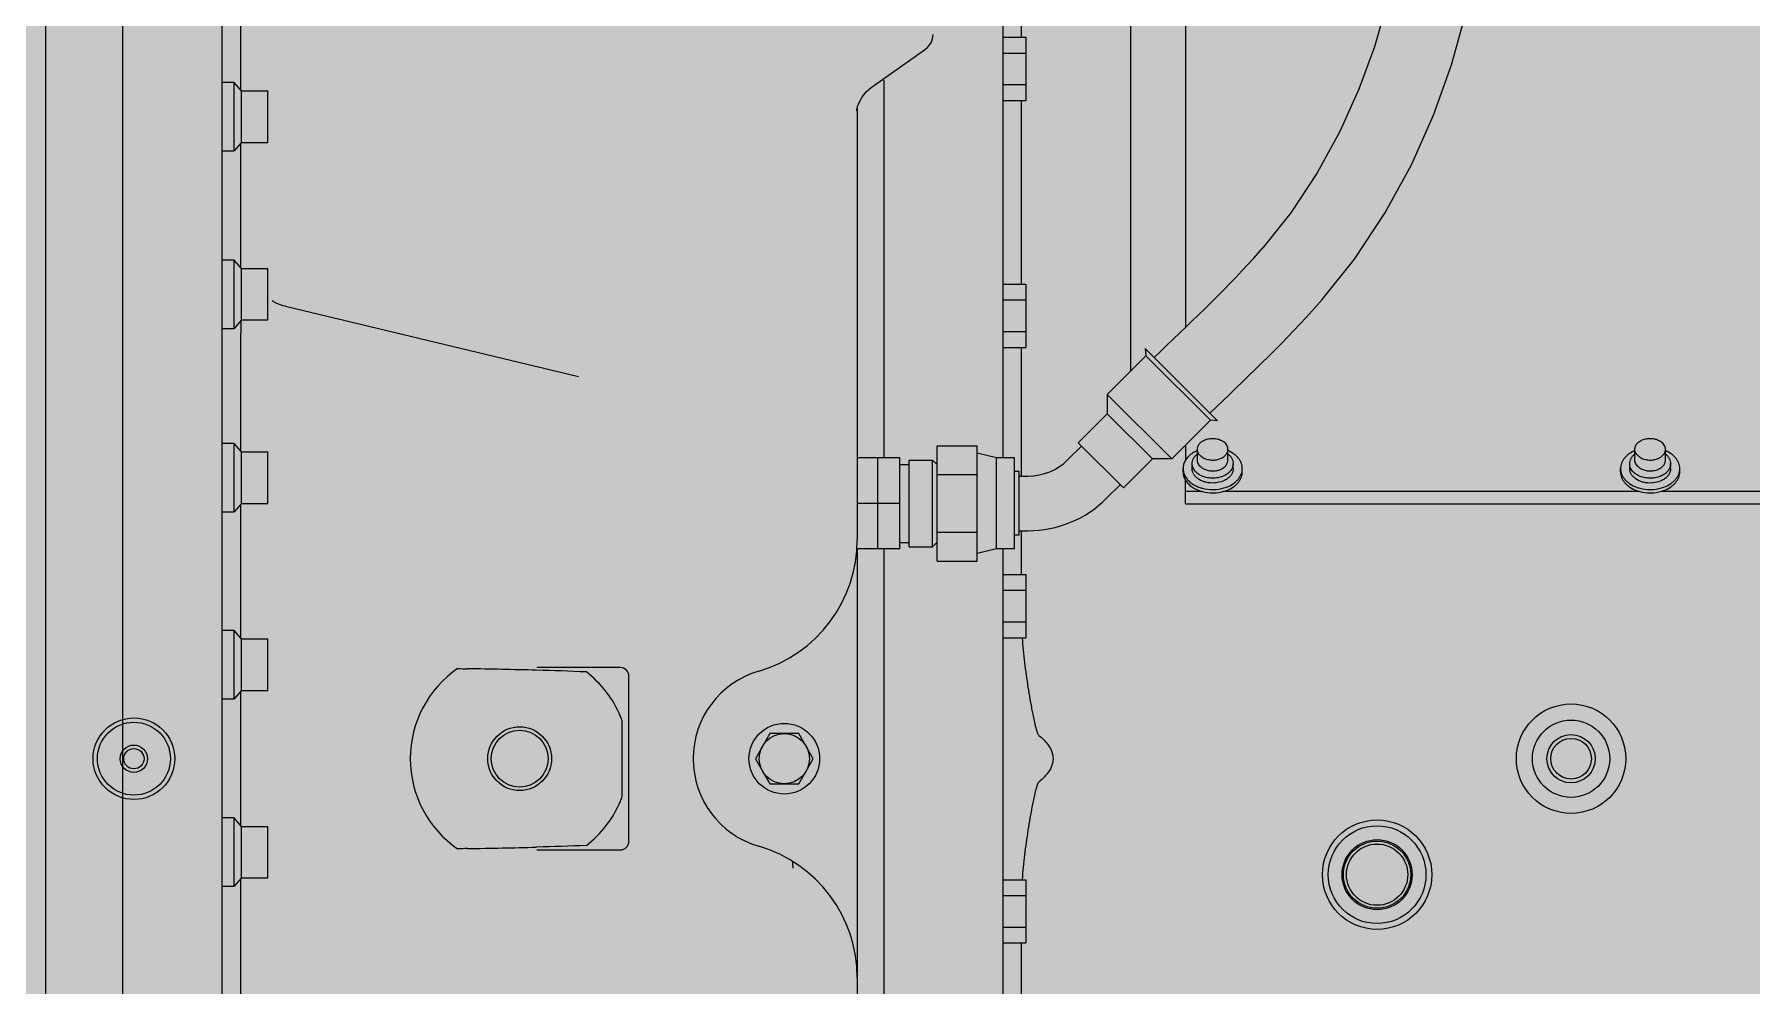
# Model space of a CAD drawing. Extents: x -18489 to 27370, y -8745 to 11880.
# Drawn here: x -14551.6 to -14491.8, y 2497.9 to 2531 of the extents above; entities that cross this region are included whole.
import ezdxf

# ---------------------------------------------------------------- set-up
doc = ezdxf.new("R2010")
doc.units = 0
doc.header["$LTSCALE"] = 100
for name, color, linetype in [('188K-SM-03-F10-MECH-EQ-Y2257103$0$0 Xref', 8, 'Continuous'), ('188K-SM-03-F10-MECH-EQ-Y2257103$0$M-EQU-FOUNDATION', 8, 'Continuous'), ('188K-SM-03-F10-MECH-EQ-Y2257103$0$Micron CUP L10 HVAC EQU$0$M-MECH-EQU', 136, 'Continuous'), ('188K-SM-03-F10-MECH-EQ-Y2257103$0$Micron CUP L10 HVAC EQU$0$M-PHASE1 AREA', 252, 'Continuous')]:
    doc.layers.add(name, color=color, linetype=linetype)

# ---------------------------------------------------------------- blocks, each defined once
blk = doc.blocks.new('188K-SM-03-F10-MECH-EQ-Y2257103$0$Micron CUP L10 HVAC EQU$0$A$C0c53ceb0')
at = {"layer": '188K-SM-03-F10-MECH-EQ-Y2257103$0$Micron CUP L10 HVAC EQU$0$M-PHASE1 AREA'}
for p, q in [((15946.39442, 14421.94945), (15946.39442, 17666.53668)), ((15919.49876, 15223.37491), (15919.49876, 16544.13405)), ((15980.90207, 15277.66761), (15980.90207, 16489.24129)), ((16252.6498, 15988.11919), (16252.6498, 16238.68024)), ((16297.05303, 16181.28796), (16297.05303, 16018.2902)), ((16316.08298, 16177.80241), (16316.08298, 16033.42063)), ((16258.99312, 16174.84077), (16258.99312, 16134.42179)), ((15987.24539, 16156.36642), (15987.24539, 16116.18421)), ((16386.13569, 16145.7243), (16381.88717, 16131.10208)), ((16408.66062, 16124.84217), (16413.51866, 16142.34329)), ((16206.7524, 16116.90447), (16225.61046, 16130.23913)), ((16252.6498, 16134.42179), (16260.56626, 16134.42179)), ((16260.56626, 16134.42179), (16260.56626, 16112.44789)), ((16381.88717, 16131.10208), (16376.49456, 16116.33819)), ((16252.6498, 16128.92832), (16260.56626, 16128.92832)), ((16402.41696, 16107.35235), (16408.66062, 16124.84217)), ((15985.11403, 16118.69232), (15980.90207, 16118.69232)), ((15985.11403, 16094.89219), (15985.11403, 16118.69232)), ((15987.62599, 16115.73633), (15985.11403, 16118.69232)), ((16211.29137, 15988.11919), (16211.29137, 16119.49429)), ((16252.6498, 16117.94137), (16260.56626, 16117.94137)), ((15987.62599, 16097.84818), (15987.62599, 16115.73633)), ((15987.62599, 16115.73633), (15996.76037, 16115.73633)), ((15996.76037, 16097.84818), (15996.76037, 16115.73633)), ((16202.04966, 16110.35129), (16202.65981, 16111.99313)), ((16202.65981, 16111.99313), (16203.68999, 16113.80494)), ((16203.68999, 16113.80494), (16205.16355, 16115.56954)), ((16205.16355, 16115.56954), (16206.75277, 16116.90473)), ((16252.6498, 16112.44789), (16260.56626, 16112.44789)), ((16258.99312, 16112.44789), (16258.99312, 16048.5079)), ((16376.49456, 16116.33819), (16369.9001, 16101.67137)), ((16201.74017, 16108.81524), (16201.78955, 16109.19534)), ((16201.74417, 16108.87534), (16201.74017, 16108.81524)), ((16201.78955, 16109.19534), (16202.04966, 16110.35129)), ((16201.90326, 16109.70069), (16201.90326, 15959.66935)), ((16394.73708, 16090.07648), (16402.41696, 16107.35235)), ((16369.9001, 16101.67137), (16361.97374, 16087.22877)), ((15980.90207, 16094.89219), (15985.11403, 16094.89219)), ((15987.62599, 16097.84818), (15985.11403, 16094.89219)), ((15987.24539, 16097.4003), (15987.24539, 16054.40911)), ((15987.62599, 16097.84818), (15996.76037, 16097.84818)), ((16385.53374, 16073.23204), (16394.73708, 16090.07648)), ((16361.97374, 16087.22877), (16352.76673, 16073.38978)), ((16352.76673, 16073.38978), (16343.00204, 16061.14149)), ((16374.90721, 16057.24324), (16385.53374, 16073.23204)), ((16339.8729, 16057.6054), (16343.0062, 16061.14613)), ((15985.11403, 16056.91722), (15980.90207, 16056.91722)), ((15985.11403, 16033.11709), (15985.11403, 16056.91722)), ((15987.62599, 16053.96123), (15985.11403, 16056.91722)), ((15987.62599, 16036.07308), (15987.62599, 16053.96123)), ((15987.62599, 16053.96123), (15996.76037, 16053.96123)), ((15996.76037, 16036.07308), (15996.76037, 16053.96123)), ((16363.68925, 16043.17011), (16374.90721, 16057.24324)), ((16252.6498, 16048.5079), (16260.56626, 16048.5079)), ((16260.56626, 16048.5079), (16260.56626, 16026.534)), ((15998.60711, 16042.50677), (15998.25476, 16042.72048)), ((15999.99134, 16041.80412), (15998.60711, 16042.50677)), ((16002.16842, 16041.01534), (15999.99134, 16041.80412)), ((16002.91495, 16040.81896), (16002.16842, 16041.01534)), ((16002.91048, 16040.81997), (16104.91487, 16016.37891)), ((16252.6498, 16043.01442), (16260.56626, 16043.01442)), ((16360.19435, 16039.22059), (16363.68511, 16043.16549)), ((15987.62599, 16036.07308), (15985.11403, 16033.11709)), ((15987.38958, 16035.95751), (15987.24539, 16026.78324)), ((15987.62599, 16036.07308), (15996.76037, 16036.07308)), ((15980.90207, 16033.11709), (15985.11403, 16033.11709)), ((16252.6498, 16032.02747), (16260.56626, 16032.02747)), ((15987.24539, 16026.80694), (15987.24539, 15990.60199)), ((16252.6498, 16026.534), (16260.56626, 16026.534)), ((16258.99312, 16026.534), (16258.99312, 15981.77587)), ((16302.38159, 16023.61876), (16288.92538, 16010.16255)), ((16302.15732, 16026.08573), (16302.38159, 16023.61876)), ((16327.27557, 16000.96747), (16302.15732, 16026.08573)), ((16324.8086, 16001.19174), (16302.38159, 16023.61876)), ((16288.92538, 16010.16255), (16288.92538, 16003.43444)), ((16311.35239, 15987.73553), (16288.92538, 16010.16255)), ((16278.82425, 15993.33332), (16288.92538, 16003.43444)), ((16304.62429, 15987.73553), (16288.92538, 16003.43444)), ((16324.8086, 16001.19174), (16311.35239, 15987.73553)), ((16327.27557, 16000.96747), (16324.8086, 16001.19174)), ((15985.11403, 15993.1101), (15980.90207, 15993.1101)), ((15985.11403, 15969.30997), (15985.11403, 15993.1101)), ((15987.62599, 15990.15412), (15985.11403, 15993.1101)), ((16229.71236, 15992.33039), (16243.66766, 15992.33039)), ((16229.71236, 15952.1914), (16229.71236, 15992.33039)), ((16243.66766, 15952.1914), (16243.66766, 15992.33039)), ((16275.22332, 15987.48969), (16279.9456, 15992.21197)), ((16294.52316, 15977.63441), (16278.82425, 15993.33332)), ((16316.08298, 15992.46612), (16316.08298, 15987.14114)), ((15987.62599, 15972.26596), (15987.62599, 15990.15412)), ((15987.62599, 15990.15412), (15996.76037, 15990.15412)), ((15996.76037, 15972.26596), (15996.76037, 15990.15412)), ((16216.772, 15988.11919), (16201.90326, 15988.11919)), ((16208.90628, 15988.11919), (16208.90628, 15956.4026)), ((16216.772, 15956.4026), (16216.772, 15988.11919)), ((16216.772, 15985.82291), (16219.94366, 15985.82291)), ((16219.94366, 15987.32627), (16228.13288, 15987.32627)), ((16219.94366, 15957.19552), (16219.94366, 15987.32627)), ((16228.13288, 15957.19551), (16228.13288, 15987.32627)), ((16228.13288, 15987.32627), (16229.71236, 15985.74679)), ((16250.32815, 15988.11919), (16243.66766, 15989.70502)), ((16256.67147, 15988.11919), (16250.32815, 15988.11919)), ((16250.32815, 15956.4026), (16250.32815, 15988.11919)), ((16256.67147, 15956.4026), (16256.67147, 15988.11919)), ((16304.62429, 15987.73553), (16294.52316, 15977.63441)), ((16311.35239, 15987.73553), (16304.62429, 15987.73553)), ((16318.46807, 15984.37601), (16318.46807, 15986.08047)), ((16320.26957, 15987.33638), (16320.26957, 15991.10412)), ((16330.92634, 15987.33638), (16330.92634, 15991.10412)), ((16332.72784, 15984.37601), (16332.72784, 15986.08047)), ((16470.70769, 15984.37601), (16470.70769, 15986.08047)), ((16472.50919, 15987.33638), (16472.50919, 15991.10412)), ((16483.16597, 15987.33638), (16483.16597, 15991.10412)), ((16484.96747, 15984.37601), (16484.96747, 15986.08047)), ((16229.71236, 15982.29564), (16243.66766, 15982.29564)), ((16258.25729, 15983.3617), (16256.67147, 15983.3617)), ((16258.25729, 15961.16009), (16258.25729, 15983.3617)), ((16258.25729, 15981.77587), (16261.42895, 15981.77587)), ((16315.29006, 15983.20981), (16315.29006, 15984.37601)), ((16316.08298, 15972.08601), (16316.08298, 15980.44468)), ((16335.90585, 15983.20981), (16335.90585, 15984.37601)), ((16467.52969, 15983.20981), (16467.52969, 15984.37601)), ((16488.14547, 15983.20981), (16488.14547, 15984.37601)), ((16288.67953, 15974.03348), (16293.40181, 15978.75576)), ((16316.08298, 15976.57141), (16321.34733, 15976.57141)), ((16329.84858, 15976.57141), (16473.58696, 15976.57141)), ((16482.0882, 15976.57141), (16625.82658, 15976.57141)), ((15980.90207, 15969.30997), (15985.11403, 15969.30997)), ((15987.62599, 15972.26596), (15985.11403, 15969.30997)), ((15987.24539, 15971.81808), (15987.24539, 15925.56538)), ((15987.62599, 15972.26596), (15996.76037, 15972.26596)), ((16216.772, 15972.26089), (16201.90326, 15972.26089)), ((16316.08298, 15972.08601), (16639.59218, 15972.08601)), ((16229.71236, 15962.22615), (16243.66766, 15962.22615)), ((16258.25729, 15962.74592), (16261.42895, 15962.74592)), ((16258.99312, 15962.74592), (16258.99312, 15947.52228)), ((16216.772, 15956.4026), (16201.78642, 15956.4026)), ((16201.90326, 15956.4026), (16201.90326, 15657.17628)), ((16211.29137, 15647.4146), (16211.29137, 15956.4026)), ((16216.772, 15958.69888), (16219.94366, 15958.69888)), ((16219.94366, 15957.19551), (16228.13288, 15957.19551)), ((16228.13288, 15957.19551), (16229.71236, 15958.775)), ((16250.32815, 15956.4026), (16243.66766, 15954.81677)), ((16256.67147, 15956.4026), (16250.32815, 15956.4026)), ((16252.6498, 15589.58778), (16252.6498, 15956.4026)), ((16258.25729, 15961.16009), (16256.67147, 15961.16009)), ((16229.71236, 15952.1914), (16243.66766, 15952.1914)), ((16252.6498, 15947.52228), (16260.56626, 15947.52228)), ((16260.56626, 15947.52228), (16260.56626, 15925.54838)), ((16252.6498, 15942.0288), (16260.56626, 15942.0288)), ((15985.11403, 15928.07349), (15980.90207, 15928.07349)), ((15985.11403, 15904.27336), (15985.11403, 15928.07349)), ((15987.62599, 15925.1175), (15985.11403, 15928.07349)), ((16252.6498, 15931.04185), (16260.56626, 15931.04185)), ((15987.62599, 15925.1175), (15996.76037, 15925.1175)), ((15987.62599, 15907.22935), (15987.62599, 15925.1175)), ((15996.76037, 15907.22935), (15996.76037, 15925.1175)), ((16252.6498, 15925.54838), (16260.56626, 15925.54838)), ((16119.44013, 15915.17104), (16090.35648, 15915.17104)), ((16122.48492, 15854.78265), (16122.48492, 15912.12624)), ((15980.90207, 15904.27336), (15985.11403, 15904.27336)), ((15987.62599, 15907.22935), (15985.11403, 15904.27336)), ((15987.24539, 15906.78147), (15987.24539, 15860.36132)), ((15987.62599, 15907.22935), (15996.76037, 15907.22935)), ((16120.12787, 15870.26873), (16120.12787, 15896.64016)), ((16171.4943, 15892.17651), (16166.45862, 15883.45445)), ((16181.56567, 15892.17651), (16171.4943, 15892.17651)), ((16186.60136, 15883.45445), (16181.56567, 15892.17651)), ((16166.45862, 15883.45445), (16171.4943, 15874.73238)), ((16181.56567, 15874.73238), (16186.60136, 15883.45445)), ((16171.4943, 15874.73238), (16181.56567, 15874.73238)), ((15985.11403, 15862.86943), (15980.90207, 15862.86943)), ((15987.62599, 15859.91345), (15985.11403, 15862.86943)), ((15985.11403, 15839.0693), (15985.11403, 15862.86943)), ((15987.62599, 15859.91345), (15996.76037, 15859.91345)), ((15987.62599, 15842.02529), (15987.62599, 15859.91345)), ((15996.76037, 15842.02529), (15996.76037, 15859.91345)), ((16090.35648, 15851.73786), (16119.44013, 15851.73786)), ((15980.90207, 15839.0693), (15985.11403, 15839.0693)), ((15987.62599, 15842.02529), (15985.11403, 15839.0693)), ((15987.24539, 15841.57741), (15987.24539, 15795.32177)), ((15987.62599, 15842.02529), (15996.76037, 15842.02529)), ((16252.6498, 15841.36051), (16260.56626, 15841.36051)), ((16260.56626, 15841.36051), (16260.56626, 15819.38662)), ((16252.6498, 15835.86704), (16260.56626, 15835.86704)), ((16252.6498, 15824.88009), (16260.56626, 15824.88009)), ((16252.6498, 15819.38662), (16260.56626, 15819.38662)), ((16258.99312, 15819.38662), (16258.99312, 15740.3749))]:
    blk.add_line(p, q, dxfattribs=at)
for centre, radius in [((16450.30758, 15883.45445), 19.02995), ((15950.20041, 15883.45445), 14.20903), ((16450.30758, 15883.45445), 13.44783), ((15950.20041, 15883.45445), 12.68664), ((16084.42502, 15883.45445), 11.10081), ((16084.42502, 15883.45445), 9.90826), ((16176.52999, 15883.45445), 12.29335), ((16176.52999, 15883.45445), 8.72206), ((16450.30758, 15883.45445), 8.39855), ((16450.30758, 15883.45445), 7.07914), ((15950.20041, 15883.45445), 4.75749), ((15950.20041, 15883.45445), 3.52688), ((16382.81468, 15843.11095), 19.02995), ((16382.81468, 15843.11095), 17.00009), ((16382.81468, 15843.11095), 12.17917), ((16382.81468, 15843.11095), 11.69708), ((16382.81468, 15843.11095), 10.65677)]:
    blk.add_circle(centre, radius, dxfattribs=at)
for centre, radius, start, end in [((16221.95236, 16135.41682), 6.33911, 305.16573425, 0.01456027), ((16261.42895, 16001.28405), 19.50818, 270, 315), ((16323.67877, 15987.0726), 5.51914, 225.28058994, 225.62435176), ((16323.74371, 15987.13937), 5.61228, 225.62720293, 226.99342996), ((16324.44838, 15986.31929), 6.74451, 234.75559581, 237.51841507), ((16327.15407, 15987.47522), 6.06149, 308.88863997, 309.85627154), ((16327.29782, 15987.30548), 5.83906, 309.84087528, 312.67667153), ((16475.91839, 15987.0726), 5.51914, 225.28058993, 225.62435177), ((16475.98333, 15987.13937), 5.61228, 225.62720293, 226.99342996), ((16476.68801, 15986.31929), 6.74451, 234.75559581, 237.51841507), ((16479.3937, 15987.47522), 6.06149, 308.88863997, 309.85627154), ((16479.53744, 15987.30548), 5.83906, 309.84087528, 312.67667153), ((16261.42895, 16001.28405), 38.53814, 270, 315), ((16325.1001, 15988.32211), 12.33701, 249.74562475, 250.06371566), ((16154.20151, 15959.66935), 47.70175, 286.32886182, 0), ((16084.42502, 15883.45445), 38.05991, 124.50924522, 235.49085535), ((16068.94535, 16092.39444), 177.68146, 268.03814755, 269.12821169), ((16034.93851, 13849.87514), 2065.09568, 88.46293326, 89.13145792), ((16119.44013, 15912.12624), 3.04479, 0, 90), ((16084.42502, 15883.45445), 38.05991, 22.76582081, 52.41421035), ((16176.52999, 15883.45445), 31.71659, 106.32886182, 253.67113818), ((16084.43124, 15883.4569), 38.05322, 20.26988978, 22.76604023), ((16084.42502, 15883.45445), 38.05991, 307.58578965, 337.23417919), ((16084.43991, 15883.44857), 38.0439, 337.23365402, 339.73041597), ((16119.44013, 15854.78265), 3.04479, 270, 0), ((16068.97183, 15673.57869), 178.61754, 90.87269468, 91.96004899), ((16034.94583, 17916.79179), 2064.85361, 270.86870216, 271.53704385), ((16154.20151, 15807.23954), 47.70175, 0, 73.67113818), ((16160.54483, 15845.39454), 19.02995, 0, 7.12726328)]:
    blk.add_arc(centre, radius, start, end, dxfattribs=at)
for points in [[(16305.22166, 16023.02136), (16317.01459, 16034.30115), (16328.9508, 16045.48042), (16339.87284, 16057.60544)], [(16324.60465, 16003.63831), (16336.72914, 16015.23185), (16348.9662, 16026.75692), (16360.19415, 16039.22073)], [(16107.6396, 15913.61467), (16101.87305, 15913.88405), (16096.1026, 15914.06929), (16090.33193, 15914.22776)], [(16107.6396, 15853.29422), (16101.87305, 15853.02484), (16096.1026, 15852.83961), (16090.33193, 15852.68113)]]:
    blk.add_open_spline(points, degree=3, dxfattribs=at)
for points, knots in [([(16320.26958, 15991.10412), (16320.26959, 15991.2894), (16320.30912, 15991.66497), (16320.48475, 15992.21192), (16320.77182, 15992.73306), (16321.16295, 15993.21696), (16321.64903, 15993.65393), (16322.42496, 15994.17254), (16323.5712, 15994.64641), (16325.07938, 15994.90751), (16326.6303, 15994.8547), (16328.09687, 15994.49251), (16328.9797, 15994.04125), (16329.36569, 15993.76831)], [0, 0, 0, 0, 0.049795449, 0.100634836, 0.153414454, 0.208780421, 0.26708731, 0.32840486, 0.458903838, 0.596902926, 0.736900947, 0.872946922, 1, 1, 1, 1]), ([(16330.92633, 15991.10412), (16330.92635, 15991.3515), (16330.85455, 15991.85781), (16330.54035, 15992.5763), (16330.03664, 15993.23225), (16329.60376, 15993.59997), (16329.36569, 15993.76831)], [0, 0, 0, 0, 0.231738866, 0.471897168, 0.72686456, 1, 1, 1, 1]), ([(16472.5092, 15991.10412), (16472.50922, 15991.2894), (16472.54875, 15991.66497), (16472.72437, 15992.21192), (16473.01144, 15992.73306), (16473.40257, 15993.21696), (16473.88865, 15993.65393), (16474.66459, 15994.17254), (16475.81083, 15994.64641), (16477.319, 15994.90751), (16478.86993, 15994.8547), (16480.33649, 15994.49251), (16481.21932, 15994.04125), (16481.60532, 15993.76831)], [0, 0, 0, 0, 0.049795449, 0.100634836, 0.153414454, 0.20878042, 0.26708731, 0.32840486, 0.458903838, 0.596902926, 0.736900947, 0.872946922, 1, 1, 1, 1]), ([(16483.16596, 15991.10412), (16483.16597, 15991.3515), (16483.09418, 15991.85781), (16482.77998, 15992.5763), (16482.27627, 15993.23225), (16481.84339, 15993.59997), (16481.60532, 15993.76831)], [0, 0, 0, 0, 0.231738866, 0.471897168, 0.72686456, 1, 1, 1, 1]), ([(16316.06385, 15987.1467), (16315.93841, 15986.93085), (16315.71562, 15986.48917), (16315.47102, 15985.79661), (16315.32311, 15985.08997), (16315.29006, 15984.61305), (16315.29006, 15984.37601)], [0, 0, 0, 0, 0.257512723, 0.508724866, 0.755506666, 1, 1, 1, 1]), ([(16320.26122, 15990.61187), (16319.80381, 15990.41615), (16318.93393, 15989.97693), (16317.76584, 15989.16184), (16316.79238, 15988.22431), (16316.27691, 15987.51328), (16316.06385, 15987.1467)], [0, 0, 0, 0, 0.269931631, 0.526826294, 0.769963352, 1, 1, 1, 1]), ([(16318.46807, 15986.08047), (16318.46806, 15986.38587), (16318.54935, 15987.00895), (16318.90692, 15987.90118), (16319.48401, 15988.72779), (16319.98473, 15989.20303), (16320.26107, 15989.42359)], [0, 0, 0, 0, 0.233858872, 0.475016731, 0.729262571, 1, 1, 1, 1]), ([(16319.7953, 15983.15091), (16319.58719, 15983.357), (16319.21243, 15983.7923), (16318.78757, 15984.52066), (16318.52688, 15985.28962), (16318.46809, 15985.81945), (16318.46807, 15986.08047)], [0, 0, 0, 0, 0.266460067, 0.519561979, 0.762529675, 1, 1, 1, 1]), ([(16321.83022, 15988.43992), (16321.59215, 15988.60826), (16321.15927, 15988.97598), (16320.65556, 15989.63194), (16320.34136, 15990.35043), (16320.26956, 15990.85674), (16320.26958, 15991.10412)], [0, 0, 0, 0, 0.27313544, 0.528102832, 0.768261134, 1, 1, 1, 1]), ([(16321.83022, 15984.67219), (16321.59215, 15984.84052), (16321.15927, 15985.20825), (16320.65556, 15985.8642), (16320.34136, 15986.58269), (16320.26956, 15987.089), (16320.26958, 15987.33638)], [0, 0, 0, 0, 0.273135441, 0.528102832, 0.768261134, 1, 1, 1, 1]), ([(16321.83022, 15988.43992), (16322.21621, 15988.16699), (16323.09904, 15987.71572), (16324.56561, 15987.35353), (16326.11653, 15987.30073), (16327.62471, 15987.56182), (16328.77095, 15988.0357), (16329.54688, 15988.5543), (16330.03296, 15988.99127), (16330.42409, 15989.47518), (16330.71116, 15989.99632), (16330.88679, 15990.54327), (16330.92632, 15990.91884), (16330.92633, 15991.10412)], [0, 0, 0, 0, 0.127053078, 0.263099053, 0.403097074, 0.541096163, 0.67159514, 0.73291269, 0.79121958, 0.846585546, 0.899365164, 0.950204551, 1, 1, 1, 1]), ([(16321.83022, 15984.67219), (16322.21621, 15984.39925), (16323.09904, 15983.94798), (16324.56561, 15983.5858), (16326.11653, 15983.53299), (16327.62471, 15983.79409), (16328.77095, 15984.26796), (16329.54688, 15984.78657), (16330.03296, 15985.22353), (16330.42409, 15985.70744), (16330.71116, 15986.22858), (16330.88679, 15986.77553), (16330.92632, 15987.1511), (16330.92633, 15987.33638)], [0, 0, 0, 0, 0.127053078, 0.263099053, 0.403097074, 0.541096162, 0.67159514, 0.73291269, 0.791219579, 0.846585546, 0.899365164, 0.950204551, 1, 1, 1, 1]), ([(16335.90585, 15984.37601), (16335.90585, 15984.68822), (16335.8481, 15985.31908), (16335.5908, 15986.24479), (16335.16794, 15987.13786), (16334.58773, 15987.98312), (16333.86041, 15988.76738), (16332.68859, 15989.7341), (16331.66053, 15990.30129), (16330.93469, 15990.61187)], [0, 0, 0, 0, 0.111041272, 0.223864441, 0.340057107, 0.460865279, 0.587115231, 0.719198405, 1, 1, 1, 1]), ([(16330.94347, 15989.41666), (16331.21859, 15989.19623), (16331.71707, 15988.7216), (16332.29125, 15987.89653), (16332.647, 15987.00649), (16332.72782, 15986.38508), (16332.72784, 15986.08047)], [0, 0, 0, 0, 0.27071122, 0.524907514, 0.766088143, 1, 1, 1, 1]), ([(16332.72784, 15986.08047), (16332.72785, 15985.80502), (16332.66214, 15985.24503), (16332.37166, 15984.43559), (16331.89961, 15983.67403), (16331.48541, 15983.22432), (16331.25589, 15983.01265)], [0, 0, 0, 0, 0.236311373, 0.47868463, 0.732142065, 1, 1, 1, 1]), ([(16472.50085, 15990.61187), (16471.775, 15990.30129), (16470.74694, 15989.7341), (16469.57512, 15988.76738), (16468.84781, 15987.98312), (16468.2676, 15987.13786), (16467.84474, 15986.24479), (16467.58744, 15985.31908), (16467.52969, 15984.68822), (16467.52969, 15984.37601)], [0, 0, 0, 0, 0.280801595, 0.412884769, 0.539134721, 0.659942893, 0.776135559, 0.888958728, 1, 1, 1, 1]), ([(16470.7077, 15986.08047), (16470.70768, 15986.38587), (16470.78898, 15987.00895), (16471.14655, 15987.90118), (16471.72363, 15988.72779), (16472.22435, 15989.20303), (16472.50069, 15989.42359)], [0, 0, 0, 0, 0.233858872, 0.475016731, 0.729262571, 1, 1, 1, 1]), ([(16472.03493, 15983.15091), (16471.82682, 15983.357), (16471.45206, 15983.7923), (16471.0272, 15984.52066), (16470.76651, 15985.28962), (16470.70771, 15985.81945), (16470.7077, 15986.08047)], [0, 0, 0, 0, 0.266460067, 0.519561979, 0.762529675, 1, 1, 1, 1]), ([(16474.06984, 15988.43992), (16473.83177, 15988.60826), (16473.39889, 15988.97598), (16472.89518, 15989.63194), (16472.58098, 15990.35043), (16472.50918, 15990.85674), (16472.5092, 15991.10412)], [0, 0, 0, 0, 0.27313544, 0.528102832, 0.768261134, 1, 1, 1, 1]), ([(16474.06984, 15984.67219), (16473.83177, 15984.84052), (16473.39889, 15985.20825), (16472.89518, 15985.8642), (16472.58098, 15986.58269), (16472.50918, 15987.089), (16472.5092, 15987.33638)], [0, 0, 0, 0, 0.273135441, 0.528102832, 0.768261134, 1, 1, 1, 1]), ([(16474.06984, 15988.43992), (16474.45583, 15988.16699), (16475.33867, 15987.71572), (16476.80523, 15987.35353), (16478.35616, 15987.30073), (16479.86433, 15987.56182), (16481.01057, 15988.0357), (16481.7865, 15988.5543), (16482.27259, 15988.99127), (16482.66372, 15989.47518), (16482.95079, 15989.99632), (16483.12641, 15990.54327), (16483.16594, 15990.91884), (16483.16596, 15991.10412)], [0, 0, 0, 0, 0.127053078, 0.263099053, 0.403097074, 0.541096163, 0.67159514, 0.73291269, 0.79121958, 0.846585546, 0.899365164, 0.950204551, 1, 1, 1, 1]), ([(16474.06984, 15984.67219), (16474.45583, 15984.39925), (16475.33867, 15983.94798), (16476.80523, 15983.5858), (16478.35616, 15983.53299), (16479.86433, 15983.79409), (16481.01057, 15984.26796), (16481.7865, 15984.78657), (16482.27259, 15985.22353), (16482.66372, 15985.70744), (16482.95079, 15986.22858), (16483.12641, 15986.77553), (16483.16594, 15987.1511), (16483.16596, 15987.33638)], [0, 0, 0, 0, 0.127053078, 0.263099053, 0.403097074, 0.541096162, 0.67159514, 0.73291269, 0.791219579, 0.846585546, 0.899365164, 0.950204551, 1, 1, 1, 1]), ([(16488.14547, 15984.37601), (16488.14547, 15984.68822), (16488.08772, 15985.31908), (16487.83042, 15986.24479), (16487.40756, 15987.13786), (16486.82735, 15987.98312), (16486.10004, 15988.76738), (16484.92822, 15989.7341), (16483.90016, 15990.30129), (16483.17431, 15990.61187)], [0, 0, 0, 0, 0.111041272, 0.223864441, 0.340057107, 0.460865279, 0.587115231, 0.719198405, 1, 1, 1, 1]), ([(16483.1831, 15989.41666), (16483.45822, 15989.19623), (16483.9567, 15988.7216), (16484.53087, 15987.89653), (16484.88663, 15987.00649), (16484.96744, 15986.38508), (16484.96746, 15986.08047)], [0, 0, 0, 0, 0.27071122, 0.524907514, 0.766088143, 1, 1, 1, 1]), ([(16484.96746, 15986.08047), (16484.96747, 15985.80502), (16484.90176, 15985.24503), (16484.61128, 15984.43559), (16484.13924, 15983.67403), (16483.72503, 15983.22432), (16483.49551, 15983.01265)], [0, 0, 0, 0, 0.236311373, 0.47868463, 0.732142065, 1, 1, 1, 1]), ([(16315.29006, 15984.37601), (16315.29006, 15984.13898), (16315.32311, 15983.66205), (16315.47102, 15982.95542), (16315.71562, 15982.26285), (16315.93841, 15981.82118), (16316.06385, 15981.60533)], [0, 0, 0, 0, 0.244493334, 0.491275134, 0.742487277, 1, 1, 1, 1]), ([(16315.29006, 15983.20981), (16315.29006, 15982.97277), (16315.32311, 15982.49585), (16315.47102, 15981.78921), (16315.71562, 15981.09665), (16315.93841, 15980.65497), (16316.06385, 15980.43912)], [0, 0, 0, 0, 0.244493334, 0.491275134, 0.742487277, 1, 1, 1, 1]), ([(16316.06385, 15981.60533), (16316.29864, 15981.20135), (16316.87719, 15980.42032), (16317.98297, 15979.4087), (16319.3163, 15978.55035), (16320.30827, 15978.10638), (16320.82916, 15977.91416)], [0, 0, 0, 0, 0.228329103, 0.471045062, 0.728675928, 1, 1, 1, 1]), ([(16316.06385, 15980.43912), (16316.29864, 15980.03515), (16316.87719, 15979.25412), (16317.98297, 15978.2425), (16319.3163, 15977.38415), (16320.30827, 15976.94017), (16320.82916, 15976.74796)], [0, 0, 0, 0, 0.228329103, 0.471045062, 0.728675928, 1, 1, 1, 1]), ([(16320.55636, 15980.81107), (16320.2378, 15981.03632), (16319.65856, 15981.52837), (16318.98457, 15982.4061), (16318.56412, 15983.3675), (16318.46809, 15984.04499), (16318.46807, 15984.37601)], [0, 0, 0, 0, 0.273138985, 0.528101816, 0.76826059, 1, 1, 1, 1]), ([(16320.55636, 15982.51552), (16320.49923, 15982.55592), (16320.27718, 15982.71835), (16320.06568, 15982.89531), (16319.91567, 15983.03525)], [0, 0, 0, 0, 0.254324237, 1, 1, 1, 1]), ([(16322.13694, 15981.67271), (16321.99353, 15981.72901), (16321.44323, 15981.96278), (16320.91873, 15982.25929), (16320.55636, 15982.51552)], [0, 0, 0, 0, 0.257701899, 1, 1, 1, 1]), ([(16323.29241, 15979.60529), (16323.06742, 15979.65966), (16322.20848, 15979.9013), (16321.38383, 15980.27491), (16320.82639, 15980.62987)], [0, 0, 0, 0, 0.259403393, 1, 1, 1, 1]), ([(16329.04, 15981.66529), (16328.50127, 15981.45531), (16327.36057, 15981.14075), (16325.58716, 15980.9862), (16323.81442, 15981.14451), (16322.67483, 15981.46152), (16322.13694, 15981.67271)], [0, 0, 0, 0, 0.246137616, 0.500095833, 0.754005293, 1, 1, 1, 1]), ([(16330.36502, 15980.62699), (16330.1436, 15980.48621), (16329.18499, 15979.95078), (16328.11706, 15979.62181), (16327.29521, 15979.47935)], [0, 0, 0, 0, 0.23929935, 1, 1, 1, 1]), ([(16330.95953, 15982.75715), (16330.82152, 15982.64584), (16330.22727, 15982.2076), (16329.56221, 15981.86883), (16329.04, 15981.66529)], [0, 0, 0, 0, 0.240318239, 1, 1, 1, 1]), ([(16332.72784, 15984.37601), (16332.72785, 15984.02247), (16332.61767, 15983.29676), (16332.13783, 15982.27587), (16331.37344, 15981.35696), (16330.72212, 15980.85404), (16330.36502, 15980.62699)], [0, 0, 0, 0, 0.229878134, 0.469193344, 0.724849465, 1, 1, 1, 1]), ([(16330.36675, 15977.91416), (16331.16562, 15978.20895), (16332.30291, 15978.76698), (16333.60911, 15979.75369), (16334.42287, 15980.56592), (16335.07425, 15981.4507), (16335.55032, 15982.39265), (16335.8406, 15983.37384), (16335.90585, 15984.04452), (16335.90585, 15984.37601)], [0, 0, 0, 0, 0.282453329, 0.415182561, 0.541745185, 0.662447936, 0.77810747, 0.890044774, 1, 1, 1, 1]), ([(16330.36675, 15976.74796), (16331.16562, 15977.04275), (16332.30291, 15977.60078), (16333.60911, 15978.58748), (16334.42287, 15979.39971), (16335.07425, 15980.28449), (16335.55032, 15981.22644), (16335.8406, 15982.20764), (16335.90585, 15982.87832), (16335.90585, 15983.20981)], [0, 0, 0, 0, 0.282453329, 0.415182561, 0.541745185, 0.662447936, 0.77810747, 0.890044774, 1, 1, 1, 1]), ([(16467.52969, 15984.37601), (16467.52969, 15984.04452), (16467.59494, 15983.37384), (16467.88522, 15982.39265), (16468.36128, 15981.4507), (16469.01266, 15980.56592), (16469.82642, 15979.75369), (16471.13263, 15978.76698), (16472.26991, 15978.20895), (16473.06879, 15977.91416)], [0, 0, 0, 0, 0.109955226, 0.22189253, 0.337552064, 0.458254815, 0.584817439, 0.717546671, 1, 1, 1, 1]), ([(16467.52969, 15983.20981), (16467.52969, 15982.87832), (16467.59494, 15982.20764), (16467.88522, 15981.22644), (16468.36128, 15980.28449), (16469.01266, 15979.39971), (16469.82642, 15978.58748), (16471.13263, 15977.60078), (16472.26991, 15977.04275), (16473.06879, 15976.74796)], [0, 0, 0, 0, 0.109955226, 0.22189253, 0.337552064, 0.458254815, 0.584817439, 0.717546671, 1, 1, 1, 1]), ([(16472.79599, 15980.81107), (16472.47743, 15981.03632), (16471.89819, 15981.52837), (16471.2242, 15982.4061), (16470.80374, 15983.3675), (16470.70772, 15984.04499), (16470.7077, 15984.37601)], [0, 0, 0, 0, 0.273138985, 0.528101816, 0.76826059, 1, 1, 1, 1]), ([(16472.79599, 15982.51552), (16472.73886, 15982.55592), (16472.51681, 15982.71835), (16472.3053, 15982.89531), (16472.15529, 15983.03525)], [0, 0, 0, 0, 0.254324237, 1, 1, 1, 1]), ([(16474.37657, 15981.67271), (16474.23315, 15981.72901), (16473.68285, 15981.96278), (16473.15835, 15982.25929), (16472.79599, 15982.51552)], [0, 0, 0, 0, 0.257701899, 1, 1, 1, 1]), ([(16475.53204, 15979.60529), (16475.30704, 15979.65966), (16474.4481, 15979.9013), (16473.62345, 15980.27491), (16473.06602, 15980.62987)], [0, 0, 0, 0, 0.259403393, 1, 1, 1, 1]), ([(16481.27962, 15981.66529), (16480.7409, 15981.45531), (16479.60019, 15981.14075), (16477.82678, 15980.9862), (16476.05404, 15981.14451), (16474.91446, 15981.46152), (16474.37657, 15981.67271)], [0, 0, 0, 0, 0.246137616, 0.500095833, 0.754005293, 1, 1, 1, 1]), ([(16482.60465, 15980.62699), (16482.38323, 15980.48621), (16481.42461, 15979.95078), (16480.35669, 15979.62181), (16479.53484, 15979.47935)], [0, 0, 0, 0, 0.23929935, 1, 1, 1, 1]), ([(16483.19915, 15982.75715), (16483.06115, 15982.64584), (16482.4669, 15982.2076), (16481.80183, 15981.86883), (16481.27962, 15981.66529)], [0, 0, 0, 0, 0.240318239, 1, 1, 1, 1]), ([(16484.96746, 15984.37601), (16484.96748, 15984.02247), (16484.85729, 15983.29676), (16484.37745, 15982.27587), (16483.61307, 15981.35696), (16482.96175, 15980.85404), (16482.60465, 15980.62699)], [0, 0, 0, 0, 0.229878134, 0.469193344, 0.724849465, 1, 1, 1, 1]), ([(16482.60637, 15977.91416), (16483.40525, 15978.20895), (16484.54253, 15978.76698), (16485.84874, 15979.75369), (16486.6625, 15980.56592), (16487.31388, 15981.4507), (16487.78994, 15982.39265), (16488.08022, 15983.37384), (16488.14547, 15984.04452), (16488.14547, 15984.37601)], [0, 0, 0, 0, 0.282453329, 0.415182561, 0.541745185, 0.662447936, 0.77810747, 0.890044774, 1, 1, 1, 1]), ([(16482.60637, 15976.74796), (16483.40525, 15977.04275), (16484.54253, 15977.60078), (16485.84874, 15978.58748), (16486.6625, 15979.39971), (16487.31388, 15980.28449), (16487.78994, 15981.22644), (16488.08022, 15982.20764), (16488.14547, 15982.87832), (16488.14547, 15983.20981)], [0, 0, 0, 0, 0.282453329, 0.415182561, 0.541745185, 0.662447936, 0.77810747, 0.890044774, 1, 1, 1, 1]), ([(16320.82916, 15977.91416), (16321.20002, 15977.77731), (16322.74444, 15977.29039), (16324.37519, 15977.08723), (16325.59796, 15977.08723)], [0, 0, 0, 0, 0.244303598, 1, 1, 1, 1]), ([(16320.89349, 15976.72442), (16321.26013, 15976.59144), (16322.78509, 15976.11851), (16324.39258, 15975.92103), (16325.59796, 15975.92103)], [0, 0, 0, 0, 0.244463998, 1, 1, 1, 1]), ([(16327.29521, 15979.47935), (16326.96438, 15979.42201), (16325.63315, 15979.26195), (16324.26861, 15979.36937), (16323.29241, 15979.60529)], [0, 0, 0, 0, 0.250558288, 1, 1, 1, 1]), ([(16325.59796, 15977.08723), (16326.01046, 15977.08723), (16327.62722, 15977.15568), (16329.23586, 15977.49685), (16330.36675, 15977.91416)], [0, 0, 0, 0, 0.254957247, 1, 1, 1, 1]), ([(16325.59796, 15975.92103), (16326.01046, 15975.92103), (16327.62722, 15975.98947), (16329.23586, 15976.33065), (16330.36675, 15976.74796)], [0, 0, 0, 0, 0.254957247, 1, 1, 1, 1]), ([(16473.06879, 15977.91416), (16473.43964, 15977.77731), (16474.98406, 15977.29039), (16476.61482, 15977.08723), (16477.83758, 15977.08723)], [0, 0, 0, 0, 0.244303598, 1, 1, 1, 1]), ([(16473.06879, 15976.74796), (16473.43964, 15976.61111), (16474.98406, 15976.12419), (16476.61482, 15975.92103), (16477.83758, 15975.92103)], [0, 0, 0, 0, 0.244303598, 1, 1, 1, 1]), ([(16479.53484, 15979.47935), (16479.20401, 15979.42201), (16477.87277, 15979.26195), (16476.50823, 15979.36937), (16475.53204, 15979.60529)], [0, 0, 0, 0, 0.250558288, 1, 1, 1, 1]), ([(16477.83758, 15977.08723), (16478.25008, 15977.08723), (16479.86685, 15977.15568), (16481.47549, 15977.49685), (16482.60637, 15977.91416)], [0, 0, 0, 0, 0.254957247, 1, 1, 1, 1]), ([(16477.83758, 15975.92103), (16478.25008, 15975.92103), (16479.86685, 15975.98947), (16481.47549, 15976.33065), (16482.60637, 15976.74796)], [0, 0, 0, 0, 0.254957247, 1, 1, 1, 1]), ([(16259.31138, 15925.45841), (16259.51143, 15922.60029), (16259.93328, 15918.3179), (16260.67043, 15912.62696), (16261.30178, 15908.36092), (16261.88711, 15904.81229), (16262.39234, 15901.9778), (16262.79211, 15899.85446), (16263.21757, 15897.73533), (16263.60228, 15895.9754), (16263.94352, 15894.57443), (16264.22728, 15893.53212), (16264.50219, 15892.66987), (16264.78713, 15892.01354), (16264.9767, 15891.69288), (16265.11506, 15891.57851)], [0, 0, 0, 0, 0.249150235, 0.374006229, 0.499011959, 0.624144181, 0.686751162, 0.749381269, 0.812031623, 0.874698896, 0.906038663, 0.937380981, 0.96872001, 0.984389825, 1, 1, 1, 1]), ([(16265.11506, 15891.57851), (16265.7439, 15891.05872), (16266.95507, 15889.95964), (16268.53817, 15888.07959), (16269.71918, 15885.90974), (16270.03208, 15884.26916), (16270.03208, 15883.45445)], [0, 0, 0, 0, 0.250097272, 0.500230231, 0.750255171, 1, 1, 1, 1]), ([(16270.03208, 15883.45445), (16270.03208, 15882.63974), (16269.71918, 15880.99916), (16268.53817, 15878.82931), (16266.95508, 15876.94925), (16265.7439, 15875.85017), (16265.11506, 15875.33038)], [0, 0, 0, 0, 0.249744859, 0.499769215, 0.749902502, 1, 1, 1, 1]), ([(16265.11506, 15875.33038), (16264.97664, 15875.21597), (16264.78705, 15874.89522), (16264.50211, 15874.23877), (16264.22719, 15873.37645), (16263.94341, 15872.33405), (16263.60215, 15870.93295), (16263.21742, 15869.17285), (16262.79194, 15867.05352), (16262.39214, 15864.92999), (16261.88687, 15862.09523), (16261.30151, 15858.54627), (16260.67014, 15854.27983), (16259.93297, 15848.58836), (16259.51116, 15844.30558), (16259.31115, 15841.4472)], [0, 0, 0, 0, 0.015614886, 0.03128385, 0.062622577, 0.093964732, 0.125304382, 0.187971457, 0.250621631, 0.313251559, 0.37585836, 0.500990207, 0.625995527, 0.750851049, 1, 1, 1, 1])]:
    blk.add_open_spline(points, degree=3, knots=knots, dxfattribs=at)
blk = doc.blocks.new('188K-SM-03-F10-MECH-EQ-Y2257103$0$Micron CUP L10 HVAC EQU')
at = {"layer": '188K-SM-03-F10-MECH-EQ-Y2257103$0$Micron CUP L10 HVAC EQU$0$M-MECH-EQU'}
blk.add_blockref('188K-SM-03-F10-MECH-EQ-Y2257103$0$Micron CUP L10 HVAC EQU$0$A$C0c53ceb0', (-206166.7, 2082.18), dxfattribs=at)
blk = doc.blocks.new('188K-SM-03-F10-MECH-EQ-Y2257103')
at = {"layer": '188K-SM-03-F10-MECH-EQ-Y2257103$0$M-EQU-FOUNDATION'}
h = blk.add_hatch(dxfattribs=at)
h.set_pattern_fill('AR-CONC', color=256, scale=0.1)
h.set_pattern_definition([(50, (4473.521, 709.199), (18.218467, -1.593909), [1.905, -20.955]), (355, (4473.521, 709.2), (-3.524342, 19.105685), [1.524, -16.764058]), (100.45144, (4475.04, 709.066), (14.694125, 17.511775), [1.619001, -17.809024]), (46.1842, (4473.521, 714.28), (27.107904, -4.204233), [2.8575, -31.4325]), (96.63556, (4475.78, 713.93), (23.740413, 24.742612), [2.428502, -26.71356]), (351.18415, (4473.52, 714.28), (23.740413, 24.742612), [2.285997, -25.145973]), (21, (4476.061, 713.009), (15.161439, -10.22652), [1.905, -20.955]), (326, (4476.061, 713.01), (6.180203, 18.418797), [1.524, -16.764]), (71.45144, (4477.325, 712.157), (21.341642, 8.192277), [1.619001, -17.808994]), (37.5, (4473.5214, 709.199), (0.3088603, 8.4555039), [0, -16.5608, 0, -17.018, 0, -16.8275]), (7.5, (4473.521, 709.199), (6.6819663, 10.0180575), [0, -9.7028, 0, -16.1798, 0, -6.4135]), (327.5, (4467.857, 709.199), (13.5590595, -0.5728744), [0, -6.35, 0, -19.812, 0, -26.289]), (317.5, (4465.317, 709.199), (14.812918, 2.542649), [0, -8.255, 0, -13.1572, 0, -18.669])])
h.paths.add_polyline_path([(-14928.149, 5602.459), (-14278.149, 5602.459), (-14278.149, 1902.459), (-14928.149, 1902.459)], flags=16)
h.paths.add_polyline_path([(-14933.149, 5607.459), (-14273.149, 5607.459), (-14273.149, 1897.459), (-14933.149, 1897.459)])
h = blk.add_hatch(dxfattribs=at)
h.set_pattern_fill('AR-CONC', color=256, scale=0.3)
h.set_pattern_definition([(50, (4473.52, 709.2), (54.6554, -4.78173), [5.715, -62.865]), (355, (4473.52, 709.2), (-10.57303, 57.31705), [4.572, -50.29218]), (100.45144, (4478.076, 708.8), (44.08237, 52.53533), [4.857, -53.42707]), (46.1842, (4473.52, 724.44), (81.32371, -12.6127), [8.5725, -94.2975]), (96.63556, (4480.3, 723.39), (71.22124, 74.22784), [7.2855, -80.14068]), (351.18415, (4473.52, 724.44), (71.22124, 74.22784), [6.858, -75.43792]), (21, (4481.14, 720.63), (45.48432, -30.67956), [5.715, -62.865]), (326, (4481.14, 720.63), (18.54061, 55.25639), [4.572, -50.292]), (71.45144, (4484.93, 718.07), (64.02493, 24.57683), [4.857, -53.42698]), (37.5, (4473.521, 709.2), (0.926581, 25.366512), [0, -49.6824, 0, -51.054, 0, -50.4825]), (7.5, (4473.52, 709.2), (20.0459, 30.054172), [0, -29.1084, 0, -48.5394, 0, -19.2405]), (327.5, (4456.529, 709.2), (40.677179, -1.718623), [0, -19.05, 0, -59.436, 0, -78.867]), (317.5, (4448.91, 709.2), (44.438754, 7.62795), [0, -24.765, 0, -39.4716, 0, -56.007])])
h.paths.add_polyline_path([(-14918.149, 5592.459), (-14288.149, 5592.459), (-14288.149, 1912.459), (-14918.149, 1912.459)])
at = {"layer": '188K-SM-03-F10-MECH-EQ-Y2257103$0$0 Xref', "xscale": 0.1, "yscale": 0.1, "zscale": 0.1}
blk.add_blockref('188K-SM-03-F10-MECH-EQ-Y2257103$0$Micron CUP L10 HVAC EQU', (4473.521, 709.199), dxfattribs=at)

msp = doc.modelspace()

# ---------------------------------------------------------------- block references
msp.add_blockref('188K-SM-03-F10-MECH-EQ-Y2257103', (0, 0))

doc.saveas('drawing.dxf')
